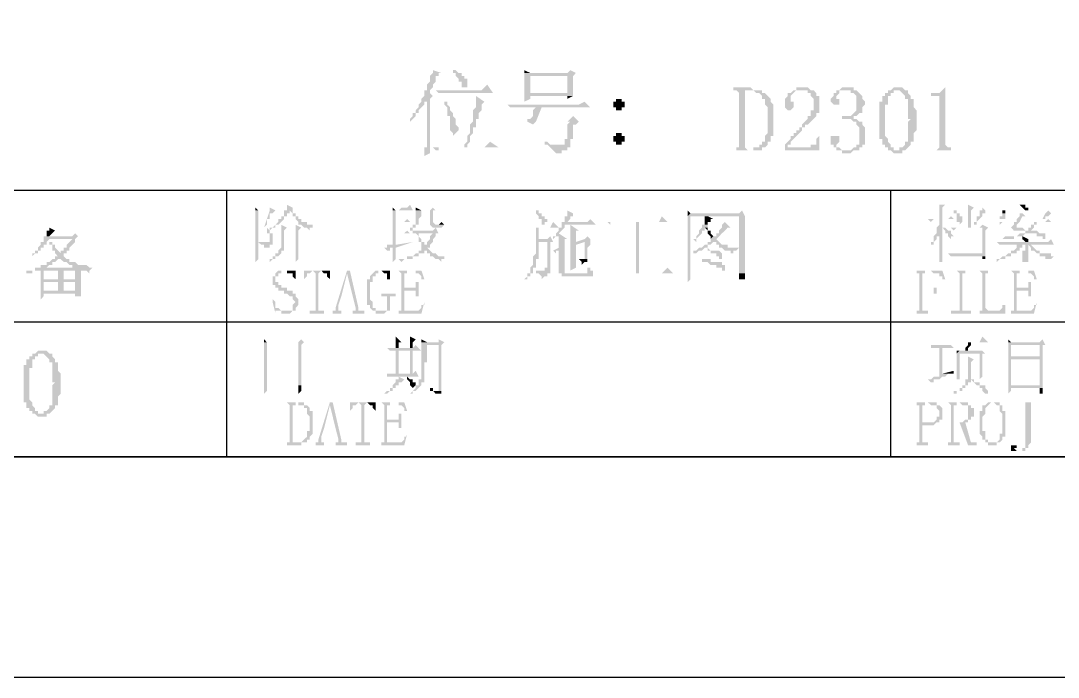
# Model space of a CAD drawing. Extents: x 51 to 246, y 3 to 417.
# Drawn here: x 214.97 to 230.31, y 3.26 to 12.96 of the extents above; entities that cross this region are included whole.
import ezdxf

# ---------------------------------------------------------------- set-up
doc = ezdxf.new("R2010")
doc.units = 0
doc.header["$MEASUREMENT"] = 0
doc.layers.add('_____1', color=160, linetype='Continuous')

msp = doc.modelspace()

# ---------------------------------------------------------------- hatches: boundary and pattern name
at = {"layer": '_____1'}
for points in [[(221.065, 12.234), (221.065, 12.192), (221.022, 12.149), (221.022, 12.065), (220.98, 12.022), (220.98, 11.938), (220.938, 11.938), (220.938, 11.853), (220.895, 11.81), (220.895, 11.768), (220.853, 11.726), (220.853, 11.684), (220.811, 11.641), (220.811, 11.599), (220.768, 11.599), (220.768, 11.557), (220.726, 11.514), (220.726, 11.472), (220.768, 11.514), (220.811, 11.557), (220.811, 11.599), (220.853, 11.599), (220.853, 11.641), (220.938, 11.726), (220.938, 11.768), (220.98, 11.768), (221.022, 11.81), (221.065, 11.853), (221.022, 11.895), (221.022, 11.938), (221.065, 11.98), (221.065, 12.022), (221.107, 12.065), (221.107, 12.149), (221.149, 12.149), (221.149, 12.192), (221.192, 12.192)], [(221.361, 12.234), (221.361, 12.192), (221.403, 12.192), (221.403, 12.149), (221.446, 12.107), (221.446, 12.065), (221.488, 12.065), (221.488, 11.98), (221.573, 11.98), (221.573, 12.107), (221.53, 12.107), (221.53, 12.149), (221.488, 12.149), (221.488, 12.192), (221.446, 12.192), (221.403, 12.234)], [(222.419, 12.234), (222.419, 12.192), (222.504, 12.192)], [(223.097, 12.234), (223.054, 12.192), (222.419, 12.192), (222.419, 11.768), (222.504, 11.81), (222.504, 11.853), (223.139, 11.853), (223.139, 11.895), (222.504, 11.895), (222.504, 12.149), (223.054, 12.149), (223.181, 12.192)], [(223.181, 12.192), (223.054, 12.149), (223.054, 11.895), (222.504, 11.895), (223.139, 11.895), (223.139, 12.149)], [(221.869, 12.022), (221.784, 11.938), (221.107, 11.938), (221.149, 11.895), (221.954, 11.895)], [(226.526, 11.98), (226.441, 11.98), (226.441, 11.938), (226.399, 11.938), (226.61, 11.938), (226.61, 11.895), (226.653, 11.895), (226.653, 11.853), (226.695, 11.81), (226.695, 11.641), (226.653, 11.641), (226.653, 11.557), (226.61, 11.557), (226.61, 11.514), (226.526, 11.43), (226.526, 11.387), (226.483, 11.387), (226.483, 11.345), (226.441, 11.345), (226.441, 11.303), (226.399, 11.303), (226.399, 11.26), (226.356, 11.26), (226.356, 11.218), (226.272, 11.133), (226.272, 11.091), (226.314, 11.091), (226.314, 11.133), (226.356, 11.133), (226.356, 11.176), (226.399, 11.218), (226.441, 11.26), (226.483, 11.303), (226.526, 11.345), (226.526, 11.387), (226.568, 11.387), (226.568, 11.43), (226.61, 11.43), (226.737, 11.557), (226.737, 11.599), (226.78, 11.599), (226.78, 11.853), (226.737, 11.853), (226.737, 11.895), (226.695, 11.938), (226.653, 11.938), (226.61, 11.98), (226.568, 11.98)], [(227.203, 11.98), (227.118, 11.98), (227.076, 11.938), (227.245, 11.938), (227.245, 11.895), (227.288, 11.895), (227.33, 11.853), (227.33, 11.641), (227.245, 11.557), (227.118, 11.557), (227.118, 11.514), (227.245, 11.514), (227.288, 11.472), (227.33, 11.472), (227.33, 11.43), (227.372, 11.387), (227.372, 11.133), (227.33, 11.133), (227.33, 11.091), (227.288, 11.091), (227.245, 11.049), (227.161, 11.049), (227.372, 11.049), (227.372, 11.091), (227.415, 11.091), (227.415, 11.133), (227.457, 11.133), (227.457, 11.387), (227.415, 11.43), (227.415, 11.472), (227.372, 11.472), (227.33, 11.514), (227.288, 11.514), (227.288, 11.557), (227.33, 11.557), (227.372, 11.599), (227.415, 11.599), (227.415, 11.684), (227.457, 11.726), (227.457, 11.768), (227.415, 11.81), (227.415, 11.853), (227.33, 11.938), (227.288, 11.938), (227.288, 11.98), (227.245, 11.98)], [(227.923, 11.98), (227.88, 11.98), (227.838, 11.938), (227.796, 11.938), (227.965, 11.938), (228.05, 11.853), (228.05, 11.81), (228.092, 11.81), (228.092, 11.514), (228.134, 11.514), (228.092, 11.472), (228.092, 11.176), (228.05, 11.176), (228.05, 11.133), (228.007, 11.091), (227.965, 11.091), (227.965, 11.049), (227.923, 11.049), (228.05, 11.049), (228.092, 11.091), (228.134, 11.133), (228.134, 11.176), (228.177, 11.176), (228.177, 11.303), (228.219, 11.345), (228.219, 11.641), (228.177, 11.684), (228.177, 11.81), (228.134, 11.81), (228.134, 11.853), (228.092, 11.895), (228.092, 11.938), (228.05, 11.938), (228.007, 11.98), (227.965, 11.98)], [(228.642, 11.98), (228.558, 11.895), (228.431, 11.895), (228.431, 11.853), (228.558, 11.853), (228.558, 11.091), (228.515, 11.049), (228.431, 11.049), (228.812, 11.049), (228.727, 11.049), (228.727, 11.091), (228.685, 11.091), (228.642, 11.133)], [(221.7, 11.853), (221.7, 11.684), (221.657, 11.641), (221.657, 11.472), (221.615, 11.43), (221.615, 11.303), (221.573, 11.26), (221.573, 11.176), (221.53, 11.133), (221.53, 11.091), (221.573, 11.091), (221.573, 11.133), (221.615, 11.176), (221.615, 11.26), (221.657, 11.303), (221.657, 11.387), (221.7, 11.387), (221.7, 11.514), (221.742, 11.514), (221.742, 11.599), (221.784, 11.641), (221.784, 11.726), (221.827, 11.768)], [(225.552, 11.938), (225.594, 11.895), (225.594, 11.091), (225.552, 11.091), (225.552, 11.049), (225.721, 11.049), (225.679, 11.091), (225.679, 11.938), (225.764, 11.938)], [(226.399, 11.938), (226.356, 11.895), (226.314, 11.895), (226.314, 11.853), (226.272, 11.81), (226.272, 11.684), (226.314, 11.641), (226.356, 11.641), (226.399, 11.684), (226.399, 11.768), (226.356, 11.768), (226.356, 11.853), (226.399, 11.895), (226.441, 11.938), (226.526, 11.938)], [(227.076, 11.938), (227.034, 11.938), (227.034, 11.895), (226.991, 11.895), (226.991, 11.853), (226.949, 11.81), (226.949, 11.768), (226.991, 11.726), (227.076, 11.726), (227.076, 11.81), (227.034, 11.81), (227.034, 11.853), (227.076, 11.895), (227.076, 11.938), (227.161, 11.938)], [(227.796, 11.938), (227.796, 11.895), (227.753, 11.895), (227.753, 11.853), (227.711, 11.853), (227.711, 11.768), (227.669, 11.768), (227.669, 11.218), (227.711, 11.218), (227.711, 11.133), (227.753, 11.133), (227.753, 11.091), (227.796, 11.091), (227.796, 11.049), (227.838, 11.049), (227.88, 11.006), (228.007, 11.006), (228.007, 11.049), (228.05, 11.049), (227.88, 11.049), (227.88, 11.091), (227.838, 11.091), (227.838, 11.133), (227.796, 11.176), (227.796, 11.218), (227.753, 11.26), (227.753, 11.726), (227.796, 11.726), (227.796, 11.853), (227.838, 11.853), (227.838, 11.895), (227.88, 11.895), (227.88, 11.938), (227.923, 11.938)], [(221.022, 11.81), (220.98, 11.768), (220.98, 11.091), (220.938, 11.091), (220.938, 10.964), (221.022, 11.006), (221.022, 11.768)], [(223.308, 11.768), (223.224, 11.726), (222.165, 11.726), (222.208, 11.684), (223.393, 11.684)], [(222.673, 11.684), (222.589, 11.684), (222.546, 11.641), (222.546, 11.557), (222.504, 11.514), (222.462, 11.514), (222.462, 11.472), (222.546, 11.43), (222.589, 11.472), (223.224, 11.472), (222.589, 11.472)], [(223.816, 11.81), (223.774, 11.81), (223.774, 11.768), (223.732, 11.768), (223.732, 11.684), (223.774, 11.684), (223.774, 11.641), (223.859, 11.641), (223.859, 11.684), (223.901, 11.684), (223.901, 11.768), (223.859, 11.768), (223.859, 11.81)], [(223.139, 11.557), (223.054, 11.472), (222.589, 11.472), (223.224, 11.472)], [(223.224, 11.472), (223.097, 11.472), (223.054, 11.43), (223.054, 11.218), (223.012, 11.218), (223.012, 11.133), (222.927, 11.133), (223.097, 11.133), (223.097, 11.218), (223.139, 11.218), (223.139, 11.43), (223.181, 11.43)], [(223.816, 11.303), (223.774, 11.303), (223.774, 11.26), (223.732, 11.26), (223.732, 11.176), (223.774, 11.176), (223.774, 11.133), (223.859, 11.133), (223.859, 11.176), (223.901, 11.176), (223.901, 11.26), (223.859, 11.26), (223.859, 11.303)], [(226.78, 11.26), (226.737, 11.218), (226.737, 11.133), (226.653, 11.133), (226.653, 11.091), (226.272, 11.091), (226.272, 11.049), (226.78, 11.049)], [(226.991, 11.26), (226.949, 11.26), (226.949, 11.133), (226.991, 11.133), (226.991, 11.091), (227.034, 11.091), (227.034, 11.049), (227.118, 11.049), (227.118, 11.006), (227.245, 11.006), (227.288, 11.049), (227.33, 11.049), (227.118, 11.049), (227.076, 11.091), (227.034, 11.091), (227.034, 11.133), (227.076, 11.176), (227.076, 11.26), (227.034, 11.26)], [(221.911, 11.176), (221.827, 11.091), (221.065, 11.091), (221.107, 11.049), (221.149, 11.049), (221.149, 11.091), (222.038, 11.091)], [(222.716, 11.176), (222.716, 11.133), (222.758, 11.133), (222.843, 11.049), (222.885, 11.006), (222.97, 11.006), (222.97, 11.049), (223.054, 11.049), (223.054, 11.091), (223.097, 11.091), (223.097, 11.133), (222.8, 11.133), (222.758, 11.176)], [(218.652, 10.202), (218.652, 10.16), (218.44, 10.16), (218.44, 9.398), (218.482, 9.44), (218.482, 9.694), (218.609, 9.694), (218.482, 9.694), (218.482, 10.16), (218.736, 10.16)], [(218.44, 10.202), (218.44, 10.16), (218.482, 10.16)], [(218.736, 10.16), (218.652, 10.16), (218.567, 9.906), (218.609, 9.906), (218.609, 9.821), (218.652, 9.821), (218.652, 9.694), (218.482, 9.694), (218.525, 9.652), (218.567, 9.652), (218.567, 9.609), (218.652, 9.609), (218.652, 9.652), (218.694, 9.652), (218.694, 9.821), (218.652, 9.821), (218.652, 9.863), (218.609, 9.906), (218.567, 9.906), (218.609, 9.948), (218.609, 10.033), (218.652, 10.033), (218.652, 10.117), (218.694, 10.117)], [(218.906, 10.202), (218.906, 10.16), (218.863, 10.16), (218.863, 10.075), (218.821, 10.075), (218.821, 10.033), (218.779, 10.033), (218.779, 9.99), (218.694, 9.906), (218.652, 9.906), (218.652, 9.863), (218.694, 9.906), (218.736, 9.906), (218.736, 9.948), (218.779, 9.948), (218.863, 10.033), (218.863, 10.075), (218.906, 10.075), (218.906, 10.117), (218.948, 10.117), (218.948, 10.202)], [(218.906, 10.244), (218.906, 10.202), (218.948, 10.202), (218.948, 10.16), (218.99, 10.117), (218.99, 10.075), (219.033, 10.075), (219.033, 10.033), (219.075, 9.99), (219.075, 9.948), (219.117, 9.948), (219.16, 9.906), (219.202, 9.906), (219.244, 9.863), (219.244, 9.906), (219.287, 9.906), (219.287, 9.948), (219.202, 9.948), (219.202, 9.99), (219.117, 9.99), (219.117, 10.033), (219.075, 10.033), (219.075, 10.075), (219.033, 10.075), (219.033, 10.117), (218.99, 10.117), (218.99, 10.202), (218.948, 10.202), (218.99, 10.202)], [(220.726, 10.244), (220.684, 10.202), (220.599, 10.202), (220.557, 10.16), (220.472, 10.16), (220.472, 9.99), (220.514, 9.99), (220.514, 10.16), (220.768, 10.16)], [(220.472, 10.202), (220.472, 10.16), (220.514, 10.16)], [(221.065, 10.202), (221.022, 10.16), (220.811, 10.16), (220.811, 9.948), (220.768, 9.948), (220.768, 9.906), (220.726, 9.906), (220.726, 9.863), (220.768, 9.863), (220.768, 9.906), (220.811, 9.906), (220.811, 9.948), (220.853, 9.948), (220.853, 10.033), (220.895, 10.075), (220.895, 10.16), (221.107, 10.16)], [(220.811, 10.202), (220.811, 10.16), (220.895, 10.16)], [(221.107, 10.16), (221.022, 10.16), (221.022, 9.948), (221.065, 9.906), (221.192, 9.906), (221.234, 9.948), (221.107, 9.948), (221.065, 9.99), (221.065, 10.16)], [(222.589, 10.16), (222.589, 10.117), (222.631, 10.075), (222.631, 10.033), (222.673, 10.033), (222.673, 9.948), (222.716, 9.948), (222.716, 9.99), (222.758, 9.99), (222.758, 10.033), (222.716, 10.033), (222.716, 10.075), (222.673, 10.075), (222.673, 10.117), (222.631, 10.117), (222.631, 10.16)], [(223.054, 10.16), (223.054, 10.075), (223.012, 10.075), (223.012, 9.99), (222.97, 9.99), (222.97, 9.948), (223.054, 9.99), (223.097, 10.033), (223.097, 10.075), (223.139, 10.075), (223.139, 10.117)], [(224.832, 10.16), (224.832, 10.075), (224.875, 10.117)], [(225.637, 10.16), (225.594, 10.117), (224.875, 10.117), (224.832, 10.075), (224.832, 9.228), (224.875, 9.228), (224.875, 9.525), (224.917, 9.525), (224.875, 9.525), (224.875, 10.075), (225.679, 10.075)], [(228.558, 10.244), (228.558, 10.033), (228.6, 10.033), (228.6, 10.202), (228.642, 10.244)], [(228.981, 10.244), (228.981, 9.906), (229.023, 9.906), (229.023, 10.16), (229.066, 10.202)], [(229.193, 10.202), (229.193, 10.16), (229.15, 10.16), (229.15, 10.075), (229.108, 10.075), (229.108, 9.99), (229.066, 9.99), (229.066, 9.948), (229.108, 9.948), (229.108, 9.99), (229.15, 10.033), (229.193, 10.075), (229.193, 10.117), (229.235, 10.117), (229.235, 10.16)], [(230.166, 10.16), (230.124, 10.117), (229.489, 10.117), (230.124, 10.117), (230.082, 10.033), (230.124, 10.033), (230.124, 10.075), (230.166, 10.075), (230.209, 10.117)], [(229.743, 10.244), (229.785, 10.202), (229.828, 10.16), (229.87, 10.16), (229.87, 10.202), (229.828, 10.202), (229.828, 10.244), (229.785, 10.244)], [(220.684, 10.033), (220.641, 9.99), (220.472, 9.99), (220.472, 9.652), (220.514, 9.652), (220.514, 9.821), (220.726, 9.821), (220.514, 9.821), (220.514, 9.99), (220.726, 9.99)], [(222.843, 9.99), (222.8, 9.906), (222.419, 9.906), (222.927, 9.906)], [(223.393, 10.033), (223.351, 9.99), (223.054, 9.99), (222.97, 9.948), (222.97, 9.906), (222.927, 9.906), (222.927, 9.863), (222.885, 9.821), (222.885, 9.779), (222.843, 9.779), (222.843, 9.736), (222.885, 9.779), (222.927, 9.779), (222.927, 9.821), (223.012, 9.906), (223.012, 9.948), (223.478, 9.948)], [(224.451, 10.075), (224.409, 9.99), (223.647, 9.99), (223.689, 9.948), (223.689, 9.99), (224.536, 9.99)], [(225.383, 9.99), (225.34, 9.948), (225.086, 9.948), (225.34, 9.948), (225.34, 9.906), (225.298, 9.863), (225.298, 9.821), (225.256, 9.821), (225.256, 9.779), (225.213, 9.779), (225.171, 9.736), (225.171, 9.694), (225.129, 9.694), (225.129, 9.652), (225.086, 9.652), (225.044, 9.609), (225.002, 9.609), (224.959, 9.567), (224.917, 9.567), (224.917, 9.525), (224.875, 9.525), (224.959, 9.525), (225.002, 9.567), (225.044, 9.567), (225.086, 9.609), (225.129, 9.609), (225.129, 9.652), (225.171, 9.652), (225.213, 9.694), (225.298, 9.694), (225.256, 9.736), (225.34, 9.821), (225.383, 9.863), (225.425, 9.906), (225.467, 9.906)], [(225.129, 10.075), (225.086, 10.075), (225.086, 9.948), (225.129, 9.948), (225.129, 9.99), (225.171, 9.99), (225.171, 10.033), (225.213, 10.033)], [(228.727, 10.075), (228.685, 10.033), (228.388, 10.033), (228.431, 9.99), (228.473, 10.033), (228.769, 10.033)], [(228.6, 10.033), (228.558, 10.033), (228.558, 9.948), (228.515, 9.906), (228.6, 9.906), (228.642, 9.863), (228.642, 9.821), (228.685, 9.821), (228.685, 9.779), (228.727, 9.736), (228.727, 9.779), (228.769, 9.779), (228.727, 9.821), (228.727, 9.863), (228.685, 9.863), (228.642, 9.906), (228.6, 9.906)], [(229.489, 10.117), (229.489, 10.075), (229.447, 10.075), (229.447, 10.033), (229.531, 10.033), (229.531, 10.117), (229.743, 10.117)], [(230.166, 10.033), (230.124, 9.99), (229.447, 9.99), (229.447, 9.948), (229.489, 9.99), (230.209, 9.99)], [(229.658, 9.99), (229.658, 9.948), (229.616, 9.906), (229.658, 9.863), (229.828, 9.863), (229.828, 9.821), (229.997, 9.821), (229.997, 9.779), (230.082, 9.779), (230.082, 9.736), (230.124, 9.736), (230.124, 9.821), (230.039, 9.821), (229.997, 9.863), (229.828, 9.863), (229.785, 9.906), (229.658, 9.906), (229.701, 9.906), (229.701, 9.948), (229.743, 9.99), (229.955, 9.99)], [(229.997, 9.99), (229.658, 9.99), (229.955, 9.99), (229.955, 9.948), (229.912, 9.948), (229.912, 9.906), (229.87, 9.906), (229.87, 9.863), (229.912, 9.863), (229.955, 9.906), (229.955, 9.948), (229.997, 9.948)], [(229.743, 10.117), (229.743, 10.075), (229.701, 10.033), (229.701, 9.99), (229.743, 9.99), (229.785, 10.075), (229.828, 10.075), (229.785, 10.117), (230.124, 10.117)], [(215.392, 9.906), (215.392, 9.863), (215.35, 9.863), (215.35, 9.779), (215.307, 9.779), (215.392, 9.779), (215.434, 9.821), (215.477, 9.863)], [(218.821, 9.948), (218.821, 9.609), (218.779, 9.567), (218.779, 9.525), (218.736, 9.525), (218.736, 9.482), (218.694, 9.482), (218.694, 9.44), (218.652, 9.44), (218.652, 9.398), (218.694, 9.44), (218.736, 9.44), (218.736, 9.482), (218.779, 9.482), (218.821, 9.525), (218.821, 9.567), (218.863, 9.567), (218.863, 9.863), (218.906, 9.906)], [(219.033, 9.948), (219.033, 9.398), (219.075, 9.44), (219.075, 9.863), (219.117, 9.906)], [(220.684, 9.863), (220.641, 9.821), (220.514, 9.821), (220.726, 9.821)], [(221.107, 9.906), (221.065, 9.863), (220.768, 9.863), (220.768, 9.821), (221.149, 9.821)], [(222.631, 9.906), (222.589, 9.906), (222.589, 9.525), (222.546, 9.482), (222.546, 9.355), (222.504, 9.313), (222.504, 9.228), (222.462, 9.228), (222.462, 9.186), (222.419, 9.144), (222.462, 9.144), (222.462, 9.186), (222.504, 9.186), (222.504, 9.228), (222.546, 9.228), (222.546, 9.313), (222.589, 9.313), (222.589, 9.44), (222.631, 9.44), (222.631, 9.694), (222.843, 9.694), (222.631, 9.736)], [(223.097, 9.948), (223.097, 9.694), (223.181, 9.694), (223.181, 9.863), (223.224, 9.863)], [(225.086, 9.948), (225.044, 9.948), (225.044, 9.906), (225.002, 9.863), (225.002, 9.821), (224.959, 9.779), (224.959, 9.736), (224.917, 9.736), (224.959, 9.694), (224.959, 9.736), (225.002, 9.779), (225.044, 9.821), (225.044, 9.863), (225.086, 9.863), (225.086, 9.906), (225.129, 9.906), (225.129, 9.948), (225.34, 9.948)], [(228.515, 9.906), (228.515, 9.821), (228.558, 9.821), (228.558, 9.398), (228.6, 9.398), (228.6, 9.906)], [(229.193, 9.948), (229.15, 9.906), (228.727, 9.906), (228.769, 9.863), (228.812, 9.906), (229.277, 9.906)], [(229.277, 9.906), (229.193, 9.906), (229.193, 9.694), (228.769, 9.694), (229.235, 9.694), (229.235, 9.863)], [(215.307, 9.736), (215.307, 9.694), (215.265, 9.694), (215.265, 9.652), (215.223, 9.609), (215.223, 9.567), (215.18, 9.567), (215.18, 9.525), (215.138, 9.525), (215.138, 9.482), (215.18, 9.525), (215.223, 9.525), (215.223, 9.567), (215.265, 9.567), (215.265, 9.609), (215.307, 9.609), (215.307, 9.652), (215.35, 9.652), (215.35, 9.694), (215.392, 9.736)], [(215.773, 9.821), (215.731, 9.779), (215.307, 9.779), (215.307, 9.736), (215.392, 9.736), (215.392, 9.652), (215.434, 9.652), (215.434, 9.567), (215.477, 9.567), (215.477, 9.525), (215.519, 9.482), (215.477, 9.482), (215.477, 9.44), (215.561, 9.44), (215.604, 9.398), (215.646, 9.398), (215.688, 9.355), (215.731, 9.355), (215.731, 9.313), (215.773, 9.313), (215.307, 9.313), (216.069, 9.313), (215.985, 9.313), (215.942, 9.355), (215.815, 9.355), (215.773, 9.398), (215.688, 9.398), (215.688, 9.44), (215.646, 9.44), (215.604, 9.482), (215.604, 9.525), (215.646, 9.525), (215.561, 9.525), (215.477, 9.609), (215.477, 9.652), (215.434, 9.652), (215.434, 9.694), (215.392, 9.694), (215.392, 9.736), (215.731, 9.736), (215.815, 9.779)], [(215.815, 9.779), (215.731, 9.736), (215.688, 9.694), (215.646, 9.652), (215.646, 9.609), (215.604, 9.609), (215.604, 9.567), (215.561, 9.567), (215.561, 9.525), (215.646, 9.525), (215.646, 9.567), (215.688, 9.567), (215.688, 9.609), (215.731, 9.652), (215.773, 9.694), (215.773, 9.736)], [(220.811, 9.821), (220.853, 9.779), (220.853, 9.694), (220.895, 9.694), (220.895, 9.609), (220.938, 9.652), (220.938, 9.694), (220.895, 9.694), (220.895, 9.736), (220.853, 9.779), (220.853, 9.821), (221.065, 9.821)], [(221.149, 9.821), (220.811, 9.821), (221.065, 9.821), (221.022, 9.779), (221.022, 9.736), (220.98, 9.694), (220.98, 9.652), (220.938, 9.652), (220.895, 9.609), (220.938, 9.609), (220.895, 9.609), (220.895, 9.567), (220.98, 9.567), (220.98, 9.525), (221.022, 9.525), (221.022, 9.482), (221.065, 9.482), (221.107, 9.44), (221.149, 9.44), (221.192, 9.398), (221.192, 9.44), (221.234, 9.44), (221.234, 9.482), (221.149, 9.482), (221.107, 9.525), (221.065, 9.525), (220.98, 9.609), (221.022, 9.609), (221.022, 9.652), (221.065, 9.694), (221.065, 9.736), (221.107, 9.779), (221.107, 9.821)], [(222.8, 9.779), (222.758, 9.736), (222.631, 9.736), (222.843, 9.694)], [(222.843, 9.694), (222.758, 9.694), (222.758, 9.313), (222.716, 9.313), (222.716, 9.271), (222.673, 9.271), (222.8, 9.228), (222.8, 9.694)], [(223.351, 9.779), (223.308, 9.736), (223.181, 9.694), (223.097, 9.694), (223.097, 9.652), (223.012, 9.609), (222.927, 9.609), (222.843, 9.567), (222.885, 9.525), (222.885, 9.567), (222.927, 9.567), (223.097, 9.652), (223.181, 9.652), (223.308, 9.694), (223.393, 9.736)], [(222.927, 9.821), (222.927, 9.609), (223.012, 9.609), (223.012, 9.736), (223.054, 9.736)], [(223.393, 9.736), (223.308, 9.694), (223.308, 9.44), (223.266, 9.44), (223.351, 9.44), (223.351, 9.609), (223.393, 9.652), (223.393, 9.694)], [(228.515, 9.821), (228.473, 9.779), (228.473, 9.694), (228.431, 9.694), (228.431, 9.609), (228.388, 9.609), (228.431, 9.609), (228.431, 9.652), (228.473, 9.652), (228.473, 9.694), (228.515, 9.736), (228.515, 9.779), (228.558, 9.779), (228.558, 9.821)], [(230.209, 9.736), (230.166, 9.694), (229.404, 9.694), (229.447, 9.652), (230.251, 9.652)], [(229.828, 9.821), (229.743, 9.821), (229.701, 9.779), (229.531, 9.779), (229.489, 9.736), (229.658, 9.736), (229.658, 9.779), (229.785, 9.779), (229.828, 9.821), (229.87, 9.821)], [(229.785, 9.779), (229.785, 9.736), (229.828, 9.694), (229.87, 9.694), (229.87, 9.736)], [(220.514, 9.609), (220.472, 9.609), (220.472, 9.398), (220.514, 9.44), (220.514, 9.567)], [(220.895, 9.567), (220.853, 9.567), (220.853, 9.525), (220.811, 9.525), (220.768, 9.482), (220.684, 9.482), (220.684, 9.44), (220.557, 9.44), (220.599, 9.398), (220.641, 9.44), (220.768, 9.44), (220.768, 9.482), (220.853, 9.482), (220.853, 9.525), (220.938, 9.525), (220.938, 9.567)], [(223.012, 9.609), (222.927, 9.567), (222.927, 9.228), (222.97, 9.228), (222.97, 9.186), (223.435, 9.186), (223.435, 9.228), (223.012, 9.228), (223.012, 9.271)], [(223.181, 9.652), (223.097, 9.652), (223.097, 9.271), (223.181, 9.313), (223.181, 9.44)], [(229.743, 9.652), (229.701, 9.652), (229.701, 9.609), (229.658, 9.567), (229.616, 9.567), (229.616, 9.525), (229.574, 9.525), (229.531, 9.482), (229.489, 9.482), (229.447, 9.44), (229.404, 9.44), (229.404, 9.398), (229.447, 9.44), (229.531, 9.44), (229.531, 9.482), (229.616, 9.482), (229.616, 9.525), (229.701, 9.525), (229.701, 9.567), (229.743, 9.567), (229.743, 9.609), (229.785, 9.609), (229.785, 9.652), (229.828, 9.652)], [(215.477, 9.44), (215.434, 9.44), (215.392, 9.398), (215.35, 9.398), (215.35, 9.355), (215.265, 9.355), (215.265, 9.313), (215.18, 9.313), (215.18, 9.271), (215.053, 9.271), (215.053, 9.228), (215.011, 9.228), (215.138, 9.228), (215.138, 9.271), (215.265, 9.271), (216.027, 9.313), (215.307, 9.313), (215.35, 9.313), (215.392, 9.355), (215.434, 9.355), (215.434, 9.398), (215.477, 9.398), (215.519, 9.44), (215.561, 9.44)], [(216.027, 9.313), (215.265, 9.271), (215.942, 9.271), (215.985, 9.228), (215.985, 9.271)], [(215.265, 9.271), (215.265, 8.974), (215.773, 8.932), (215.773, 8.89), (215.858, 8.89), (215.858, 8.974), (215.307, 8.974), (215.307, 9.101), (215.773, 9.101), (215.604, 9.144), (215.307, 9.144), (215.307, 9.271), (215.858, 9.271)], [(215.519, 9.271), (215.519, 9.144), (215.307, 9.144), (215.604, 9.144), (215.604, 9.271), (215.773, 9.271)], [(218.863, 9.271), (218.779, 9.271), (218.736, 9.228), (218.736, 9.186), (218.694, 9.186), (218.694, 9.059), (218.736, 9.059), (218.736, 9.017), (218.779, 9.017), (218.779, 8.974), (218.863, 8.974), (218.863, 8.932), (218.906, 8.932), (218.948, 8.89), (218.99, 8.89), (218.99, 8.847), (219.033, 8.805), (218.99, 8.763), (218.99, 8.678), (218.779, 8.678), (218.821, 8.678), (218.821, 8.635), (218.948, 8.635), (218.99, 8.678), (219.033, 8.678), (219.033, 8.72), (219.075, 8.763), (219.075, 8.847), (219.033, 8.89), (219.033, 8.932), (218.99, 8.932), (218.99, 8.974), (218.906, 8.974), (218.906, 9.017), (218.821, 9.017), (218.821, 9.059), (218.779, 9.059), (218.779, 9.101), (218.736, 9.101), (218.736, 9.186), (218.779, 9.186), (218.779, 9.228), (218.821, 9.228), (218.821, 9.271), (218.948, 9.271), (218.906, 9.271)], [(218.948, 9.271), (218.863, 9.271), (218.99, 9.271)], [(219.033, 9.271), (218.906, 9.271), (218.906, 9.228), (218.99, 9.228), (218.99, 9.186), (219.033, 9.144)], [(219.541, 9.271), (219.16, 9.271), (219.16, 9.144), (219.202, 9.186), (219.202, 9.228), (219.244, 9.228), (219.287, 9.271), (219.414, 9.271)], [(219.541, 9.271), (219.414, 9.271), (219.456, 9.228), (219.498, 9.228), (219.498, 9.186), (219.541, 9.144)], [(219.795, 9.271), (219.625, 8.72), (219.625, 8.678), (219.583, 8.678), (219.583, 8.635), (219.71, 8.635), (219.71, 8.678), (219.668, 8.678), (219.668, 8.763), (219.71, 8.89), (219.879, 8.89), (219.71, 8.89), (219.795, 9.228)], [(219.837, 9.271), (219.795, 9.271), (219.795, 9.228), (219.879, 8.89), (219.71, 8.89), (219.879, 8.89), (219.922, 8.72), (219.922, 8.678), (219.879, 8.678), (219.879, 8.635), (220.049, 8.635), (220.049, 8.678), (219.964, 8.678), (219.964, 8.72)], [(220.43, 9.271), (220.303, 9.271), (220.345, 9.228), (220.387, 9.228), (220.387, 9.144), (220.43, 9.144), (220.43, 9.101)], [(220.557, 9.271), (220.599, 9.228), (220.599, 8.678), (220.557, 8.678), (220.684, 8.678), (220.641, 8.678), (220.641, 8.974), (220.768, 8.974), (220.641, 9.017), (220.641, 9.228), (220.684, 9.228), (220.684, 9.271), (220.768, 9.271)], [(220.895, 9.271), (220.557, 9.271), (220.811, 9.271), (220.811, 9.228), (220.853, 9.228), (220.895, 9.186), (220.895, 9.144), (220.938, 9.144)], [(224.536, 9.313), (224.451, 9.228), (223.562, 9.228), (224.621, 9.228)], [(228.219, 9.271), (228.219, 9.228), (228.261, 9.228), (228.261, 8.678), (228.219, 8.678), (228.219, 8.635), (228.388, 8.635), (228.388, 8.678), (228.304, 8.678), (228.304, 8.974), (228.431, 8.974), (228.304, 8.974), (228.304, 9.228), (228.346, 9.228), (228.346, 9.271), (228.431, 9.271)], [(228.6, 9.271), (228.219, 9.271), (228.431, 9.271), (228.473, 9.228), (228.558, 9.228), (228.558, 9.186), (228.6, 9.186), (228.6, 9.144), (228.642, 9.144)], [(229.616, 9.271), (229.658, 9.228), (229.658, 8.678), (229.616, 8.678), (229.743, 8.678), (229.701, 8.678), (229.701, 8.974), (229.828, 8.974), (229.701, 9.017), (229.701, 9.228), (229.743, 9.228), (229.743, 9.271), (229.828, 9.271)], [(229.955, 9.271), (229.616, 9.271), (229.87, 9.271), (229.87, 9.228), (229.912, 9.228), (229.955, 9.186), (229.955, 9.144), (229.997, 9.144)], [(215.604, 9.101), (215.519, 9.101), (215.519, 8.974), (215.307, 8.974), (215.604, 8.974)], [(220.853, 9.101), (220.811, 9.101), (220.811, 9.017), (220.641, 9.017), (220.768, 8.974), (220.811, 8.974), (220.811, 8.89), (220.853, 8.89)], [(228.515, 9.059), (228.515, 9.017), (228.473, 9.017), (228.473, 8.974), (228.304, 8.974), (228.473, 8.974), (228.473, 8.932), (228.515, 8.932), (228.515, 8.847)], [(229.912, 9.101), (229.87, 9.101), (229.87, 9.017), (229.701, 9.017), (229.828, 8.974), (229.87, 8.974), (229.87, 8.89), (229.912, 8.89)], [(215.265, 8.974), (215.265, 8.847), (215.307, 8.89), (215.307, 8.932), (215.773, 8.932)], [(220.514, 8.932), (220.303, 8.932), (220.303, 8.89), (220.387, 8.89), (220.387, 8.678), (220.43, 8.678), (220.43, 8.89), (220.514, 8.89)], [(218.694, 8.847), (218.694, 8.805), (218.736, 8.635), (218.736, 8.678), (218.863, 8.678), (218.821, 8.678), (218.779, 8.72), (218.736, 8.72), (218.736, 8.805)], [(220.387, 8.678), (220.303, 8.678), (220.43, 8.678)], [(220.514, 8.297), (220.514, 8.128), (220.557, 8.128), (220.557, 8.212), (220.599, 8.212)], [(220.726, 8.297), (220.726, 8.128), (220.768, 8.128), (220.768, 8.212), (220.811, 8.255)], [(229.193, 8.297), (229.15, 8.212), (228.727, 8.212), (229.277, 8.212)], [(219.117, 8.255), (219.075, 8.212), (218.567, 8.212), (218.567, 7.916), (218.609, 7.916), (218.609, 8.212), (219.16, 8.212)], [(218.567, 8.255), (218.567, 8.212), (218.609, 8.212)], [(219.16, 8.212), (219.075, 8.212), (219.075, 7.916), (218.567, 7.916), (219.075, 7.916), (219.075, 7.577), (218.567, 7.577), (218.567, 7.45), (218.609, 7.493), (218.609, 7.577), (219.117, 7.577), (219.117, 8.17)], [(220.811, 8.17), (220.768, 8.128), (220.387, 8.128), (220.43, 8.085), (220.895, 8.085)], [(220.895, 8.255), (220.895, 8.212), (220.98, 8.212)], [(221.149, 8.255), (221.149, 8.212), (220.895, 8.212), (220.895, 8.001), (220.98, 8.001), (220.98, 8.17), (221.149, 8.17), (221.234, 8.212)], [(221.234, 8.212), (221.149, 8.17), (221.149, 8.001), (220.895, 8.001), (221.149, 8.001), (221.149, 7.789), (220.895, 7.789), (221.149, 7.789), (221.149, 7.493), (221.107, 7.493), (221.192, 7.493), (221.192, 8.17)], [(228.727, 8.17), (228.431, 8.17), (228.431, 8.128), (228.769, 8.128)], [(229.574, 8.255), (229.574, 8.212), (229.616, 8.212)], [(230.082, 8.255), (230.039, 8.212), (229.574, 8.212), (229.574, 8.001), (229.616, 8.001), (229.616, 8.17), (230.124, 8.17)], [(230.124, 8.17), (230.039, 8.17), (230.039, 8.001), (229.574, 8.001), (230.039, 7.958), (230.039, 7.789), (229.616, 7.789), (230.082, 7.789), (230.082, 8.17)], [(215.138, 8.043), (215.138, 8.001), (215.096, 8.001), (215.096, 7.958), (215.053, 7.958), (215.053, 7.874), (215.011, 7.874), (215.011, 7.323), (215.053, 7.323), (215.053, 7.238), (215.096, 7.238), (215.096, 7.196), (215.138, 7.196), (215.138, 7.154), (215.18, 7.154), (215.223, 7.112), (215.35, 7.112), (215.35, 7.154), (215.392, 7.154), (215.223, 7.154), (215.223, 7.196), (215.18, 7.196), (215.18, 7.238), (215.138, 7.281), (215.138, 7.323), (215.096, 7.366), (215.096, 7.831), (215.138, 7.831), (215.138, 7.958), (215.18, 7.958), (215.18, 8.001), (215.223, 8.001), (215.223, 8.043), (215.265, 8.043)], [(215.265, 8.085), (215.223, 8.085), (215.18, 8.043), (215.138, 8.043), (215.307, 8.043), (215.392, 7.958), (215.392, 7.916), (215.434, 7.916), (215.434, 7.62), (215.477, 7.62), (215.434, 7.577), (215.434, 7.281), (215.392, 7.281), (215.392, 7.238), (215.35, 7.196), (215.307, 7.196), (215.307, 7.154), (215.265, 7.154), (215.392, 7.154), (215.434, 7.196), (215.477, 7.238), (215.477, 7.281), (215.519, 7.281), (215.519, 7.408), (215.561, 7.45), (215.561, 7.747), (215.519, 7.789), (215.519, 7.916), (215.477, 7.916), (215.477, 7.958), (215.434, 8.001), (215.434, 8.043), (215.392, 8.043), (215.35, 8.085), (215.307, 8.085)], [(220.557, 8.085), (220.514, 8.085), (220.514, 7.747), (220.557, 7.747), (220.557, 7.874), (220.726, 7.874), (220.557, 7.874), (220.557, 8.001), (220.726, 8.001), (220.557, 8.001)], [(220.768, 8.085), (220.726, 8.085), (220.726, 8.001), (220.557, 8.001), (220.726, 8.001), (220.726, 7.874), (220.557, 7.874), (220.726, 7.874), (220.726, 7.747), (220.768, 7.747)], [(220.895, 8.001), (220.895, 7.789), (220.938, 7.789), (220.938, 7.916), (220.98, 7.916), (220.98, 8.001), (221.149, 8.001)], [(228.6, 8.128), (228.558, 8.128), (228.558, 7.704), (228.473, 7.704), (228.431, 7.662), (228.388, 7.662), (228.431, 7.62), (228.473, 7.62), (228.473, 7.662), (228.558, 7.662), (228.6, 7.704), (228.642, 7.704), (228.685, 7.747), (228.6, 7.747)], [(228.981, 8.001), (228.981, 7.662), (228.939, 7.662), (228.939, 7.577), (228.896, 7.577), (228.896, 7.535), (228.854, 7.535), (228.854, 7.493), (228.769, 7.493), (228.769, 7.45), (228.685, 7.45), (228.812, 7.45), (228.812, 7.493), (228.896, 7.493), (228.896, 7.535), (228.939, 7.535), (228.939, 7.577), (228.981, 7.577), (228.981, 7.62), (229.023, 7.62), (229.023, 7.916), (229.066, 7.958)], [(228.812, 8.085), (228.812, 8.043), (228.854, 8.085)], [(229.193, 8.085), (228.854, 8.085), (228.812, 8.043), (228.812, 7.662), (228.854, 7.662), (228.854, 8.043), (229.235, 8.043)], [(229.235, 8.043), (229.15, 8.043), (229.15, 7.662), (229.193, 7.704), (229.193, 8.043)], [(229.574, 8.001), (229.574, 7.789), (230.039, 7.789), (230.039, 7.577), (229.616, 7.577), (230.082, 7.577), (230.082, 7.789), (229.616, 7.789), (229.616, 7.958), (230.039, 7.958)], [(218.567, 7.916), (218.567, 7.577), (218.609, 7.577), (218.609, 7.916), (219.075, 7.916)], [(220.557, 7.704), (220.557, 7.662), (220.514, 7.662), (220.514, 7.62), (220.472, 7.577), (220.472, 7.535), (220.43, 7.535), (220.43, 7.493), (220.387, 7.493), (220.345, 7.45), (220.387, 7.45), (220.43, 7.493), (220.472, 7.493), (220.472, 7.535), (220.514, 7.535), (220.514, 7.577), (220.557, 7.577), (220.557, 7.62), (220.599, 7.62), (220.641, 7.662)], [(220.811, 7.789), (220.768, 7.747), (220.387, 7.747), (220.387, 7.704), (220.853, 7.704)], [(220.895, 7.789), (220.895, 7.662), (220.853, 7.662), (220.853, 7.577), (220.811, 7.577), (220.811, 7.535), (220.768, 7.493), (220.726, 7.45), (220.684, 7.45), (220.768, 7.45), (220.768, 7.493), (220.811, 7.493), (220.853, 7.535), (220.895, 7.577), (220.895, 7.62), (220.938, 7.62), (220.938, 7.789), (221.149, 7.789)], [(228.769, 7.789), (228.6, 7.747), (228.769, 7.747)], [(229.574, 7.789), (229.574, 7.45), (229.616, 7.493), (229.616, 7.535), (230.082, 7.535), (230.082, 7.577), (229.616, 7.577), (229.616, 7.789), (230.039, 7.789)], [(219.117, 7.577), (219.075, 7.577), (219.075, 7.45), (219.117, 7.493), (219.117, 7.535)], [(229.023, 7.662), (229.108, 7.577), (229.15, 7.577), (229.15, 7.535), (229.193, 7.535), (229.193, 7.493), (229.235, 7.45), (229.277, 7.45), (229.277, 7.493), (229.235, 7.535), (229.235, 7.577), (229.15, 7.577), (229.15, 7.62), (229.066, 7.62), (229.066, 7.662)], [(218.906, 7.323), (218.948, 7.281), (218.948, 6.731), (218.906, 6.731), (219.033, 6.731), (218.99, 6.731), (218.99, 7.281), (219.033, 7.281), (219.033, 7.323)], [(219.033, 7.323), (218.906, 7.323), (219.075, 7.323), (219.075, 7.281), (219.16, 7.281), (219.16, 7.238), (219.202, 7.238), (219.202, 7.154), (219.244, 7.112), (219.244, 6.9), (219.202, 6.9), (219.202, 6.815), (219.117, 6.731), (218.906, 6.731), (218.906, 6.688), (219.117, 6.688), (219.117, 6.731), (219.202, 6.731), (219.202, 6.773), (219.244, 6.773), (219.244, 6.815), (219.287, 6.858), (219.287, 7.196), (219.244, 7.196), (219.244, 7.238), (219.202, 7.281), (219.16, 7.281), (219.16, 7.323), (219.075, 7.323)], [(219.541, 7.323), (219.371, 6.773), (219.371, 6.731), (219.329, 6.731), (219.329, 6.688), (219.456, 6.688), (219.456, 6.731), (219.414, 6.731), (219.414, 6.815), (219.456, 6.942), (219.625, 6.942), (219.456, 6.942), (219.541, 7.281)], [(219.583, 7.323), (219.541, 7.323), (219.541, 7.281), (219.625, 6.942), (219.456, 6.942), (219.625, 6.942), (219.668, 6.773), (219.668, 6.731), (219.625, 6.731), (219.625, 6.688), (219.795, 6.688), (219.795, 6.731), (219.71, 6.731), (219.71, 6.773)], [(220.218, 7.323), (219.837, 7.323), (219.837, 7.196), (219.879, 7.238), (219.879, 7.281), (219.922, 7.281), (219.964, 7.323), (220.091, 7.323)], [(220.218, 7.323), (220.091, 7.323), (220.133, 7.281), (220.176, 7.281), (220.176, 7.238), (220.218, 7.196)], [(220.303, 7.323), (220.345, 7.281), (220.345, 6.731), (220.303, 6.731), (220.43, 6.731), (220.387, 6.731), (220.387, 7.027), (220.514, 7.027), (220.387, 7.069), (220.387, 7.281), (220.43, 7.281), (220.43, 7.323), (220.514, 7.323)], [(220.641, 7.323), (220.303, 7.323), (220.557, 7.323), (220.557, 7.281), (220.599, 7.281), (220.641, 7.238), (220.641, 7.196), (220.684, 7.196)], [(228.219, 7.323), (228.219, 7.281), (228.261, 7.281), (228.261, 6.731), (228.219, 6.731), (228.219, 6.688), (228.388, 6.688), (228.388, 6.731), (228.304, 6.731), (228.304, 6.985), (228.473, 6.985), (228.515, 7.027), (228.304, 7.027), (228.304, 7.281), (228.346, 7.281), (228.346, 7.323), (228.388, 7.323)], [(228.685, 7.323), (228.727, 7.281), (228.727, 6.731), (228.685, 6.731), (228.685, 6.688), (228.854, 6.688), (228.854, 6.731), (228.769, 6.731), (228.769, 7.027), (228.981, 7.027), (228.769, 7.027), (228.769, 7.281), (228.812, 7.281), (228.812, 7.323), (228.854, 7.323)], [(229.447, 7.323), (229.362, 7.323), (229.404, 7.281), (229.447, 7.281), (229.447, 7.196), (229.489, 7.154), (229.489, 6.858), (229.447, 6.858), (229.447, 6.773), (229.404, 6.731), (229.362, 6.731), (229.447, 6.731), (229.489, 6.773), (229.489, 6.815), (229.531, 6.815), (229.531, 7.196), (229.489, 7.196), (229.489, 7.281), (229.447, 7.281)], [(220.599, 7.154), (220.557, 7.154), (220.557, 7.069), (220.387, 7.069), (220.514, 7.027), (220.557, 7.027), (220.557, 6.942), (220.599, 6.942)], [(228.939, 7.027), (228.854, 7.027), (228.981, 6.688), (229.108, 6.688), (229.108, 6.731), (229.023, 6.731)]]:
    msp.add_hatch(color=7, dxfattribs=at).paths.add_polyline_path(points, is_closed=False)
for points in [[(225.764, 11.98), (225.51, 11.98), (225.51, 11.938), (225.806, 11.938), (225.848, 11.895), (225.891, 11.895), (225.933, 11.853), (225.933, 11.81), (225.975, 11.81), (225.975, 11.726), (226.018, 11.684), (226.018, 11.303), (225.975, 11.26), (225.975, 11.176), (225.933, 11.176), (225.933, 11.133), (225.891, 11.133), (225.891, 11.091), (225.806, 11.091), (225.806, 11.049), (225.51, 11.049), (225.933, 11.049), (225.933, 11.091), (225.975, 11.091), (226.018, 11.133), (226.018, 11.176), (226.06, 11.176), (226.06, 11.26), (226.102, 11.26), (226.102, 11.726), (226.06, 11.768), (226.06, 11.81), (226.018, 11.853), (225.975, 11.895), (225.933, 11.895), (225.933, 11.938), (225.806, 11.938)], [(223.139, 11.853), (223.054, 11.853), (223.054, 11.81)], [(221.276, 11.768), (221.234, 11.768), (221.234, 11.726), (221.276, 11.684), (221.276, 11.557), (221.319, 11.557), (221.319, 11.345), (221.361, 11.303), (221.361, 11.26), (221.403, 11.303), (221.446, 11.345), (221.446, 11.387), (221.403, 11.43), (221.403, 11.514), (221.361, 11.557), (221.361, 11.599), (221.319, 11.641), (221.319, 11.684), (221.276, 11.726)], [(228.769, 10.16), (228.769, 10.117), (228.812, 10.117), (228.812, 9.99), (228.854, 9.99), (228.854, 9.948), (228.896, 9.99), (228.896, 10.075), (228.854, 10.075), (228.854, 10.117), (228.812, 10.117), (228.812, 10.16)], [(229.489, 10.117), (229.531, 10.117), (229.531, 10.16), (229.489, 10.16)], [(221.192, 9.99), (221.149, 9.948), (221.107, 9.948), (221.234, 9.948)], [(224.07, 9.99), (224.113, 9.99), (224.113, 9.228), (224.07, 9.228)], [(225.679, 10.075), (225.594, 10.075), (225.594, 9.228), (224.832, 9.228), (224.832, 9.101), (224.875, 9.144), (224.875, 9.228), (225.679, 9.228)], [(225.129, 9.906), (225.086, 9.906), (225.129, 9.863), (225.129, 9.821), (225.171, 9.779), (225.171, 9.736), (225.213, 9.779), (225.171, 9.821), (225.171, 9.863), (225.129, 9.863)], [(220.768, 9.694), (220.514, 9.652), (220.387, 9.652), (220.387, 9.609), (220.345, 9.609), (220.387, 9.567), (220.43, 9.567), (220.43, 9.609), (220.514, 9.609)], [(225.298, 9.694), (225.213, 9.694), (225.256, 9.694), (225.256, 9.652), (225.298, 9.652), (225.298, 9.609), (225.34, 9.609), (225.383, 9.567), (225.467, 9.567), (225.467, 9.525), (225.51, 9.525), (225.51, 9.567), (225.552, 9.567), (225.594, 9.609), (225.425, 9.609), (225.425, 9.652), (225.34, 9.652)], [(229.235, 9.694), (229.193, 9.694), (229.193, 9.525), (228.685, 9.525), (228.727, 9.482), (229.235, 9.482)], [(225.129, 9.609), (225.129, 9.567), (225.171, 9.567), (225.171, 9.525), (225.256, 9.525), (225.256, 9.482), (225.298, 9.482), (225.298, 9.44), (225.34, 9.44), (225.34, 9.525), (225.298, 9.567), (225.171, 9.567)], [(229.87, 9.652), (229.743, 9.652), (229.828, 9.652), (229.828, 9.567), (229.785, 9.567), (229.785, 9.398), (229.87, 9.398)], [(229.912, 9.652), (229.87, 9.652), (229.912, 9.609), (229.912, 9.567), (229.955, 9.567), (229.997, 9.525), (230.039, 9.525), (230.039, 9.482), (230.124, 9.482), (230.124, 9.44), (230.209, 9.44), (230.251, 9.482), (230.209, 9.482), (230.209, 9.525), (230.039, 9.525), (230.039, 9.567), (229.997, 9.567)], [(223.393, 9.398), (223.393, 9.313), (223.351, 9.313), (223.351, 9.228), (223.054, 9.228), (223.478, 9.228), (223.435, 9.228), (223.435, 9.271), (223.393, 9.271)], [(223.181, 9.44), (223.224, 9.44), (223.266, 9.398), (223.266, 9.355), (223.308, 9.398), (223.351, 9.398), (223.351, 9.44)], [(225.044, 9.44), (225.044, 9.398), (225.129, 9.398), (225.171, 9.355), (225.256, 9.355), (225.256, 9.313), (225.34, 9.313), (225.34, 9.271), (225.383, 9.271), (225.383, 9.355), (225.34, 9.355), (225.34, 9.398), (225.171, 9.398), (225.171, 9.44)], [(229.193, 9.44), (229.235, 9.44), (229.235, 9.482), (229.193, 9.482)], [(215.858, 9.271), (215.519, 9.271), (215.773, 9.271), (215.773, 9.144), (215.604, 9.144), (215.773, 9.101), (215.773, 8.974), (215.604, 8.974), (215.858, 8.974)], [(219.414, 9.271), (219.287, 9.271), (219.329, 9.228), (219.329, 8.678), (219.244, 8.678), (219.244, 8.635), (219.456, 8.635), (219.456, 8.678), (219.371, 8.678), (219.371, 9.228)], [(220.303, 9.271), (220.218, 9.271), (220.133, 9.186), (220.133, 9.144), (220.091, 9.144), (220.091, 8.763), (220.133, 8.763), (220.133, 8.72), (220.176, 8.678), (220.218, 8.678), (220.218, 8.635), (220.345, 8.635), (220.387, 8.678), (220.218, 8.678), (220.218, 8.72), (220.176, 8.72), (220.176, 8.805), (220.133, 8.847), (220.133, 9.101), (220.176, 9.101), (220.176, 9.186), (220.218, 9.186), (220.218, 9.228), (220.26, 9.228), (220.26, 9.271), (220.387, 9.271)], [(222.589, 9.271), (222.589, 9.228), (222.631, 9.228), (222.673, 9.186), (222.673, 9.144), (222.716, 9.186), (222.758, 9.186), (222.758, 9.228), (222.8, 9.228), (222.673, 9.271)], [(225.594, 9.144), (225.679, 9.144), (225.679, 9.228), (225.594, 9.228)], [(229.023, 9.271), (228.727, 9.271), (228.812, 9.271), (228.854, 9.228), (228.854, 8.678), (228.727, 8.678), (228.727, 8.635), (229.023, 8.635), (229.023, 8.678), (228.896, 8.678), (228.896, 9.228), (228.939, 9.228), (228.939, 9.271)], [(229.32, 9.271), (229.15, 9.271), (229.193, 9.228), (229.193, 8.678), (229.15, 8.678), (229.277, 8.678), (229.235, 8.72), (229.235, 9.228), (229.277, 9.228), (229.277, 9.271)], [(220.938, 8.805), (220.938, 8.763), (220.895, 8.763), (220.895, 8.72), (220.853, 8.678), (220.557, 8.678), (220.557, 8.635), (220.895, 8.635)], [(229.531, 8.805), (229.531, 8.763), (229.489, 8.763), (229.489, 8.72), (229.447, 8.678), (229.15, 8.678), (229.15, 8.635), (229.531, 8.635)], [(229.997, 8.805), (229.997, 8.763), (229.955, 8.763), (229.955, 8.72), (229.912, 8.678), (229.616, 8.678), (229.616, 8.635), (229.955, 8.635)], [(218.863, 8.678), (218.779, 8.678), (218.906, 8.678)], [(229.023, 8.212), (228.981, 8.212), (228.981, 8.17), (228.939, 8.128), (228.939, 8.085), (228.981, 8.085), (228.981, 8.128), (229.023, 8.17)], [(220.684, 7.704), (220.684, 7.662), (220.726, 7.62), (220.726, 7.577), (220.768, 7.535), (220.811, 7.577), (220.811, 7.62), (220.768, 7.62), (220.768, 7.662), (220.726, 7.662)], [(221.022, 7.535), (221.022, 7.493), (221.065, 7.493), (221.107, 7.45), (221.192, 7.45), (221.192, 7.493), (221.065, 7.493), (221.065, 7.535)], [(230.039, 7.45), (230.082, 7.45), (230.082, 7.535), (230.039, 7.535)], [(220.091, 7.323), (219.964, 7.323), (220.006, 7.281), (220.006, 6.731), (219.922, 6.731), (219.922, 6.688), (220.133, 6.688), (220.133, 6.731), (220.049, 6.731), (220.049, 7.281)], [(228.431, 7.323), (228.219, 7.323), (228.388, 7.323), (228.431, 7.281), (228.515, 7.281), (228.515, 7.238), (228.558, 7.196), (228.558, 7.112), (228.515, 7.112), (228.515, 7.069), (228.473, 7.027), (228.304, 7.027), (228.558, 7.027), (228.558, 7.069), (228.6, 7.069), (228.6, 7.238), (228.558, 7.281), (228.515, 7.281), (228.515, 7.323)], [(228.896, 7.323), (228.685, 7.323), (228.854, 7.323), (228.896, 7.281), (228.981, 7.281), (228.981, 7.069), (228.939, 7.069), (228.896, 7.027), (228.769, 7.027), (228.981, 7.027), (228.981, 7.069), (229.023, 7.069), (229.023, 7.112), (229.066, 7.112), (229.066, 7.238), (229.023, 7.238), (229.023, 7.281), (228.981, 7.281), (228.981, 7.323)], [(229.362, 7.323), (229.277, 7.323), (229.235, 7.281), (229.193, 7.281), (229.193, 7.196), (229.15, 7.196), (229.15, 6.858), (229.193, 6.815), (229.193, 6.773), (229.235, 6.773), (229.235, 6.731), (229.277, 6.731), (229.277, 6.688), (229.404, 6.688), (229.404, 6.731), (229.277, 6.731), (229.277, 6.773), (229.235, 6.773), (229.235, 6.9), (229.193, 6.9), (229.193, 7.112), (229.235, 7.154), (229.235, 7.238), (229.32, 7.323), (229.447, 7.323)], [(229.997, 7.323), (229.701, 7.323), (229.828, 7.323), (229.828, 6.646), (229.785, 6.646), (229.785, 6.604), (229.743, 6.604), (229.828, 6.604), (229.828, 6.646), (229.87, 6.646), (229.87, 6.688), (229.912, 6.731), (229.912, 7.323)], [(220.684, 6.858), (220.684, 6.815), (220.641, 6.815), (220.641, 6.773), (220.599, 6.731), (220.303, 6.731), (220.303, 6.688), (220.641, 6.688)], [(229.658, 6.688), (229.616, 6.688), (229.616, 6.604), (229.785, 6.604), (229.701, 6.604), (229.658, 6.646), (229.701, 6.646), (229.701, 6.688)]]:
    msp.add_hatch(color=7, dxfattribs=at).paths.add_polyline_path(points)

# ---------------------------------------------------------------- linework, layer by layer
at = {"layer": '_____1', "color": 7}
for p, q in [((242.612, 10.456), (196.681, 10.456)), ((218.017, 6.519), (218.017, 10.456)), ((227.838, 6.519), (227.838, 10.456)), ((242.612, 8.509), (196.681, 8.509)), ((51.012, 3.259), (245.872, 3.259))]:
    msp.add_line(p, q, dxfattribs=at)
for points in [[(242.612, 6.519), (59.182, 6.519), (59.182, 413.766)], [(242.612, 6.519), (183.557, 6.519), (242.612, 6.519), (183.557, 6.519)]]:
    msp.add_lwpolyline(points, dxfattribs=at)

doc.saveas('drawing.dxf')
